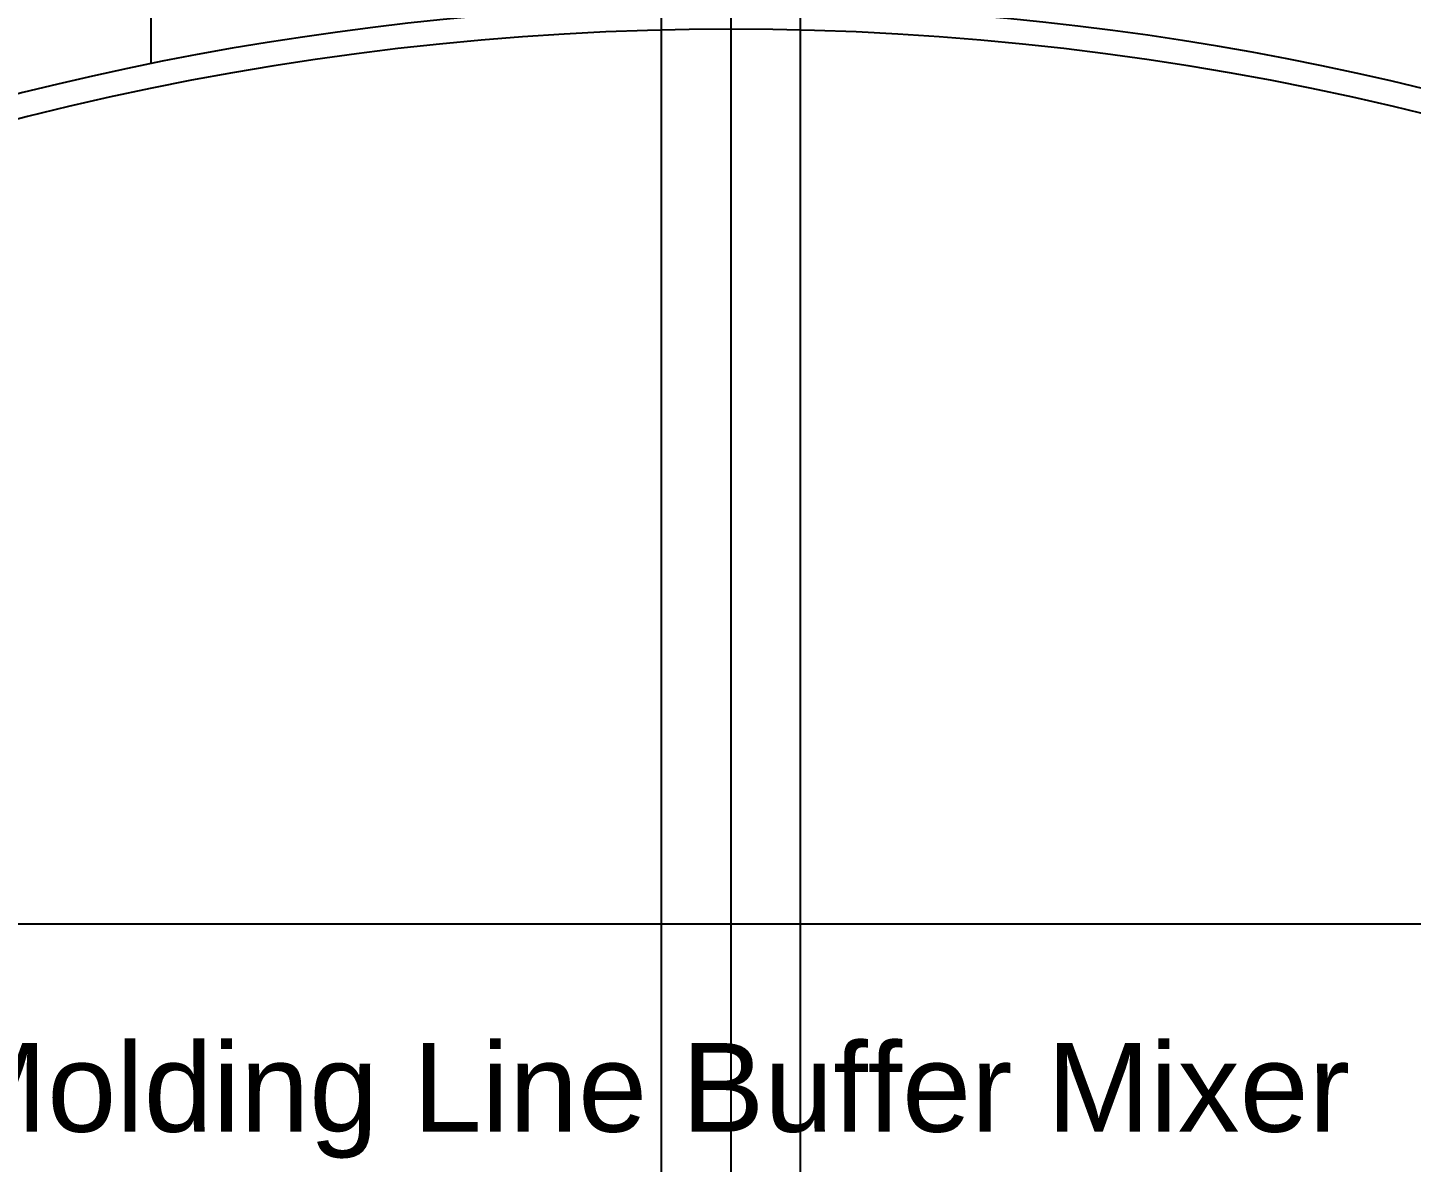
# Model space of a CAD drawing. Header units: millimetres. Extents: x 25096 to 30217, y 6541 to 10165.
# Drawn here: x 26795.2 to 26969.2, y 8413.5 to 8556.1 of the extents above; entities that cross this region are included whole.
import ezdxf

# ---------------------------------------------------------------- set-up
doc = ezdxf.new("R2010")
doc.units = ezdxf.units.MM
doc.layers.add('Equipment', color=123, linetype='Continuous')

# ---------------------------------------------------------------- blocks, each defined once
blk = doc.blocks.new('A$C6f4e16a3')
at = {"layer": 'Equipment'}
for p, q in [((1038.93, 3305.94), (1038.93, 689.74)), ((1003.93, 880.13), (1003.93, 2987.13)), ((1073.93, 880.13), (1073.93, 2987.13)), ((238.93, 2465.13), (1838.93, 2465.13))]:
    blk.add_line(p, q, dxfattribs=at)
for centre, radius, start, end in [((1038.93, 1458.23), 1468.9, 62.95796, 107.5529), ((1038.93, 1467.93), 1447.2, 63.18479, 116.81521)]:
    blk.add_arc(centre, radius, start, end, dxfattribs=at)

msp = doc.modelspace()

# ---------------------------------------------------------------- linework, layer by layer
msp.add_lwpolyline([(26810.67, 8735.69), (26810.67, 8551.6)])

# ---------------------------------------------------------------- block references
at = {"xscale": 0.25, "yscale": 0.25, "zscale": 0.25}
msp.add_blockref('A$C6f4e16a3', (26623.93, 7827.14), dxfattribs=at)

# ---------------------------------------------------------------- texts
at = {"insert": (26961.52, 8428.46), "char_height": 11.1664, "width": 777.1843, "attachment_point": 3}
msp.add_mtext('{\\fArial|b0|i0|c0|p34;B Molding Line Buffer Mixer}', dxfattribs=at)

doc.saveas('drawing.dxf')
